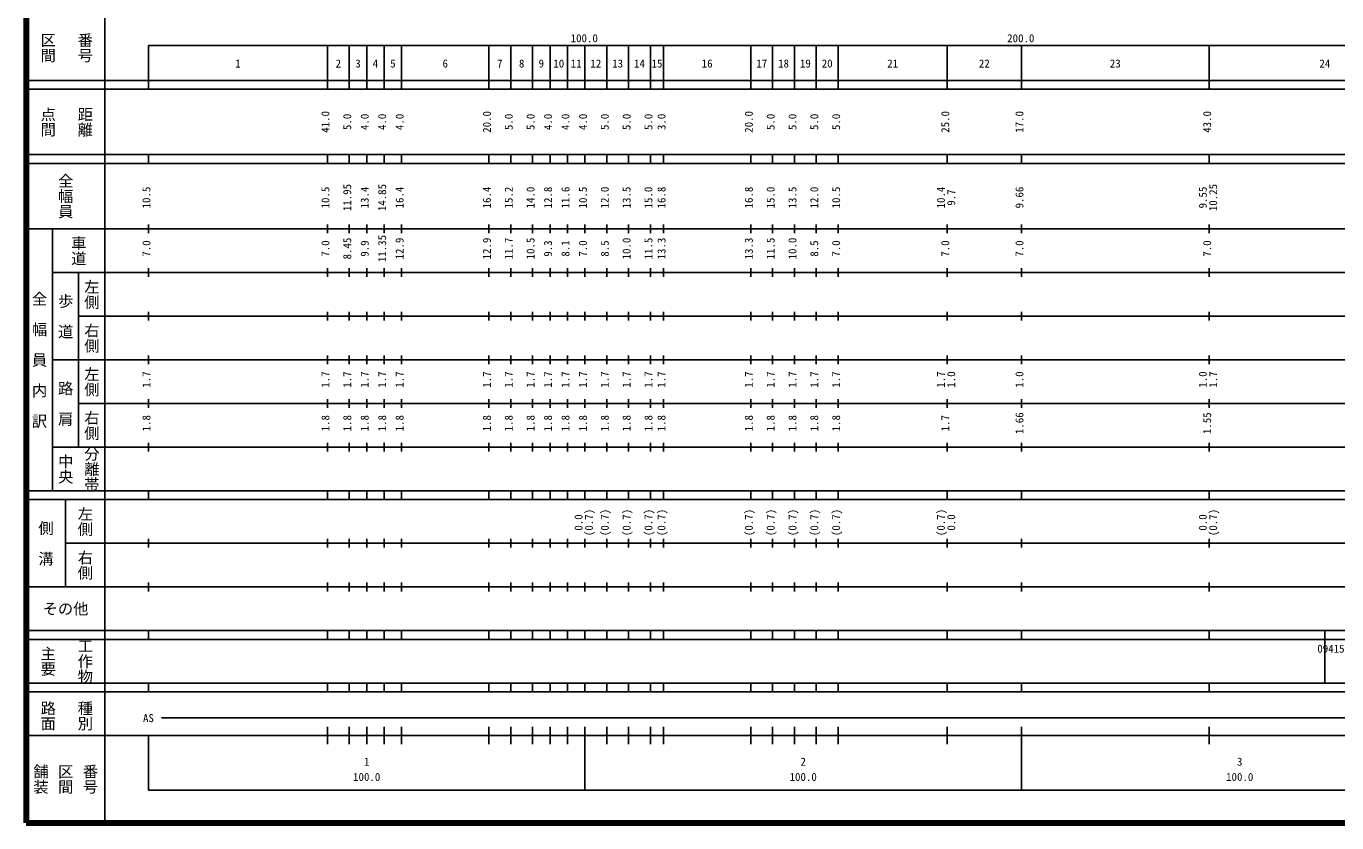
# Model space of a CAD drawing. Units: millimetres on the paper, enlarged 1000 times. Extents: x 40000 to 680000, y 20000 to 380000.
# Drawn here: x 40000 to 340239, y 20000 to 202409 of the extents above; entities that cross this region are included whole.
import ezdxf
from ezdxf.enums import TextEntityAlignment as Align

# ---------------------------------------------------------------- set-up
doc = ezdxf.new("R2010")
doc.units = ezdxf.units.MM
doc.header["$LTSCALE"] = 1000
doc.layers.add('M-TTL', color=2, linetype='Continuous', lineweight=140)
doc.layers.add('M-TTL-BAND', color=7, linetype='Continuous', lineweight=25)
doc.styles.add('@ＭＳ ゴシック', font='')
doc.styles.add('ＭＳ ゴシック', font='')
doc.styles.get('@ＭＳ ゴシック').set_extended_font_data('@MS Gothic')
doc.styles.get('ＭＳ ゴシック').set_extended_font_data('MS Gothic')

msp = doc.modelspace()

# ---------------------------------------------------------------- linework, layer by layer
at = {"layer": 'M-TTL'}
for p, q in [((40000, 380000), (40000, 20000)), ((40000, 20000), (680000, 20000))]:
    msp.add_line(p, q, dxfattribs=at)
at = {"layer": 'M-TTL-BAND'}
for p, q in [((58000, 370000), (58000, 20000)), ((68000, 198000), (579000, 198000)), ((68000, 198000), (68000, 188000)), ((109000, 188000), (109000, 198000)), ((114000, 188000), (114000, 198000)), ((118000, 188000), (118000, 198000)), ((122000, 188000), (122000, 198000)), ((126000, 188000), (126000, 198000)), ((146000, 188000), (146000, 198000)), ((151000, 188000), (151000, 198000)), ((156000, 188000), (156000, 198000)), ((160000, 188000), (160000, 198000)), ((164000, 188000), (164000, 198000)), ((168000, 188000), (168000, 198000)), ((173000, 188000), (173000, 198000)), ((178000, 188000), (178000, 198000)), ((183000, 188000), (183000, 198000)), ((186000, 188000), (186000, 198000)), ((206000, 188000), (206000, 198000)), ((211000, 188000), (211000, 198000)), ((216000, 188000), (216000, 198000)), ((221000, 188000), (221000, 198000)), ((226000, 188000), (226000, 198000)), ((251000, 188000), (251000, 198000)), ((268000, 188000), (268000, 198000)), ((311000, 188000), (311000, 198000)), ((40000, 190000), (579000, 190000)), ((40000, 188000), (579000, 188000)), ((40000, 173000), (579000, 173000)), ((68000, 171000), (68000, 173000)), ((109000, 171000), (109000, 173000)), ((114000, 171000), (114000, 173000)), ((118000, 171000), (118000, 173000)), ((122000, 171000), (122000, 173000)), ((126000, 171000), (126000, 173000)), ((146000, 171000), (146000, 173000)), ((151000, 171000), (151000, 173000)), ((156000, 171000), (156000, 173000)), ((160000, 171000), (160000, 173000)), ((164000, 171000), (164000, 173000)), ((168000, 171000), (168000, 173000)), ((173000, 171000), (173000, 173000)), ((178000, 171000), (178000, 173000)), ((183000, 171000), (183000, 173000)), ((186000, 171000), (186000, 173000)), ((206000, 171000), (206000, 173000)), ((211000, 171000), (211000, 173000)), ((216000, 171000), (216000, 173000)), ((221000, 171000), (221000, 173000)), ((226000, 171000), (226000, 173000)), ((251000, 171000), (251000, 173000)), ((268000, 171000), (268000, 173000)), ((311000, 171000), (311000, 173000)), ((40000, 171000), (579000, 171000)), ((68000, 155000), (68000, 157000)), ((109000, 155000), (109000, 157000)), ((114000, 155000), (114000, 157000)), ((118000, 155000), (118000, 157000)), ((122000, 155000), (122000, 157000)), ((126000, 155000), (126000, 157000)), ((146000, 155000), (146000, 157000)), ((151000, 155000), (151000, 157000)), ((156000, 155000), (156000, 157000)), ((160000, 155000), (160000, 157000)), ((164000, 155000), (164000, 157000)), ((168000, 155000), (168000, 157000)), ((173000, 155000), (173000, 157000)), ((178000, 155000), (178000, 157000)), ((183000, 155000), (183000, 157000)), ((186000, 155000), (186000, 157000)), ((206000, 155000), (206000, 157000)), ((211000, 155000), (211000, 157000)), ((216000, 155000), (216000, 157000)), ((221000, 155000), (221000, 157000)), ((226000, 155000), (226000, 157000)), ((251000, 155000), (251000, 157000)), ((268000, 155000), (268000, 157000)), ((311000, 155000), (311000, 157000)), ((40000, 156000), (579000, 156000)), ((46000, 96000), (46000, 156000)), ((46000, 146000), (579000, 146000)), ((52000, 146000), (52000, 106000)), ((68000, 145000), (68000, 147000)), ((109000, 145000), (109000, 147000)), ((114000, 145000), (114000, 147000)), ((118000, 145000), (118000, 147000)), ((122000, 145000), (122000, 147000)), ((126000, 145000), (126000, 147000)), ((146000, 145000), (146000, 147000)), ((151000, 145000), (151000, 147000)), ((156000, 145000), (156000, 147000)), ((160000, 145000), (160000, 147000)), ((164000, 145000), (164000, 147000)), ((168000, 145000), (168000, 147000)), ((173000, 145000), (173000, 147000)), ((178000, 145000), (178000, 147000)), ((183000, 145000), (183000, 147000)), ((186000, 145000), (186000, 147000)), ((206000, 145000), (206000, 147000)), ((211000, 145000), (211000, 147000)), ((216000, 145000), (216000, 147000)), ((221000, 145000), (221000, 147000)), ((226000, 145000), (226000, 147000)), ((251000, 145000), (251000, 147000)), ((268000, 145000), (268000, 147000)), ((311000, 145000), (311000, 147000)), ((52000, 136000), (579000, 136000)), ((68000, 135000), (68000, 137000)), ((109000, 135000), (109000, 137000)), ((114000, 135000), (114000, 137000)), ((118000, 135000), (118000, 137000)), ((122000, 135000), (122000, 137000)), ((126000, 135000), (126000, 137000)), ((146000, 135000), (146000, 137000)), ((151000, 135000), (151000, 137000)), ((156000, 135000), (156000, 137000)), ((160000, 135000), (160000, 137000)), ((164000, 135000), (164000, 137000)), ((168000, 135000), (168000, 137000)), ((173000, 135000), (173000, 137000)), ((178000, 135000), (178000, 137000)), ((183000, 135000), (183000, 137000)), ((186000, 135000), (186000, 137000)), ((206000, 135000), (206000, 137000)), ((211000, 135000), (211000, 137000)), ((216000, 135000), (216000, 137000)), ((221000, 135000), (221000, 137000)), ((226000, 135000), (226000, 137000)), ((251000, 135000), (251000, 137000)), ((268000, 135000), (268000, 137000)), ((311000, 135000), (311000, 137000)), ((68000, 125000), (68000, 127000)), ((109000, 125000), (109000, 127000)), ((114000, 125000), (114000, 127000)), ((118000, 125000), (118000, 127000)), ((122000, 125000), (122000, 127000)), ((126000, 125000), (126000, 127000)), ((146000, 125000), (146000, 127000)), ((151000, 125000), (151000, 127000)), ((156000, 125000), (156000, 127000)), ((160000, 125000), (160000, 127000)), ((164000, 125000), (164000, 127000)), ((168000, 125000), (168000, 127000)), ((173000, 125000), (173000, 127000)), ((178000, 125000), (178000, 127000)), ((183000, 125000), (183000, 127000)), ((186000, 125000), (186000, 127000)), ((206000, 125000), (206000, 127000)), ((211000, 125000), (211000, 127000)), ((216000, 125000), (216000, 127000)), ((221000, 125000), (221000, 127000)), ((226000, 125000), (226000, 127000)), ((251000, 125000), (251000, 127000)), ((268000, 125000), (268000, 127000)), ((311000, 125000), (311000, 127000)), ((46000, 126000), (579000, 126000)), ((52000, 116000), (579000, 116000)), ((68000, 115000), (68000, 117000)), ((109000, 115000), (109000, 117000)), ((114000, 115000), (114000, 117000)), ((118000, 115000), (118000, 117000)), ((122000, 115000), (122000, 117000)), ((126000, 115000), (126000, 117000)), ((146000, 115000), (146000, 117000)), ((151000, 115000), (151000, 117000)), ((156000, 115000), (156000, 117000)), ((160000, 115000), (160000, 117000)), ((164000, 115000), (164000, 117000)), ((168000, 115000), (168000, 117000)), ((173000, 115000), (173000, 117000)), ((178000, 115000), (178000, 117000)), ((183000, 115000), (183000, 117000)), ((186000, 115000), (186000, 117000)), ((206000, 115000), (206000, 117000)), ((211000, 115000), (211000, 117000)), ((216000, 115000), (216000, 117000)), ((221000, 115000), (221000, 117000)), ((226000, 115000), (226000, 117000)), ((251000, 115000), (251000, 117000)), ((268000, 115000), (268000, 117000)), ((311000, 115000), (311000, 117000)), ((46000, 106000), (579000, 106000)), ((68000, 105000), (68000, 107000)), ((109000, 105000), (109000, 107000)), ((114000, 105000), (114000, 107000)), ((118000, 105000), (118000, 107000)), ((122000, 105000), (122000, 107000)), ((126000, 105000), (126000, 107000)), ((146000, 105000), (146000, 107000)), ((151000, 105000), (151000, 107000)), ((156000, 105000), (156000, 107000)), ((160000, 105000), (160000, 107000)), ((164000, 105000), (164000, 107000)), ((168000, 105000), (168000, 107000)), ((173000, 105000), (173000, 107000)), ((178000, 105000), (178000, 107000)), ((183000, 105000), (183000, 107000)), ((186000, 105000), (186000, 107000)), ((206000, 105000), (206000, 107000)), ((211000, 105000), (211000, 107000)), ((216000, 105000), (216000, 107000)), ((221000, 105000), (221000, 107000)), ((226000, 105000), (226000, 107000)), ((251000, 105000), (251000, 107000)), ((268000, 105000), (268000, 107000)), ((311000, 105000), (311000, 107000)), ((40000, 96000), (579000, 96000)), ((40000, 94000), (579000, 94000)), ((49000, 94000), (49000, 74000)), ((68000, 94000), (68000, 96000)), ((109000, 94000), (109000, 96000)), ((114000, 94000), (114000, 96000)), ((118000, 94000), (118000, 96000)), ((122000, 94000), (122000, 96000)), ((126000, 94000), (126000, 96000)), ((146000, 94000), (146000, 96000)), ((151000, 94000), (151000, 96000)), ((156000, 94000), (156000, 96000)), ((160000, 94000), (160000, 96000)), ((164000, 94000), (164000, 96000)), ((168000, 94000), (168000, 96000)), ((173000, 94000), (173000, 96000)), ((178000, 94000), (178000, 96000)), ((183000, 94000), (183000, 96000)), ((186000, 94000), (186000, 96000)), ((206000, 94000), (206000, 96000)), ((211000, 94000), (211000, 96000)), ((216000, 94000), (216000, 96000)), ((221000, 94000), (221000, 96000)), ((226000, 94000), (226000, 96000)), ((251000, 94000), (251000, 96000)), ((268000, 94000), (268000, 96000)), ((311000, 94000), (311000, 96000)), ((68000, 83000), (68000, 85000)), ((109000, 83000), (109000, 85000)), ((114000, 83000), (114000, 85000)), ((118000, 83000), (118000, 85000)), ((122000, 83000), (122000, 85000)), ((126000, 83000), (126000, 85000)), ((146000, 83000), (146000, 85000)), ((151000, 83000), (151000, 85000)), ((156000, 83000), (156000, 85000)), ((160000, 83000), (160000, 85000)), ((164000, 83000), (164000, 85000)), ((168000, 83000), (168000, 85000)), ((173000, 83000), (173000, 85000)), ((178000, 83000), (178000, 85000)), ((183000, 83000), (183000, 85000)), ((186000, 83000), (186000, 85000)), ((206000, 83000), (206000, 85000)), ((211000, 83000), (211000, 85000)), ((216000, 83000), (216000, 85000)), ((221000, 83000), (221000, 85000)), ((226000, 83000), (226000, 85000)), ((251000, 83000), (251000, 85000)), ((268000, 83000), (268000, 85000)), ((311000, 83000), (311000, 85000)), ((49000, 84000), (579000, 84000)), ((40000, 74000), (579000, 74000)), ((68000, 73000), (68000, 75000)), ((109000, 73000), (109000, 75000)), ((114000, 73000), (114000, 75000)), ((118000, 73000), (118000, 75000)), ((122000, 73000), (122000, 75000)), ((126000, 73000), (126000, 75000)), ((146000, 73000), (146000, 75000)), ((151000, 73000), (151000, 75000)), ((156000, 73000), (156000, 75000)), ((160000, 73000), (160000, 75000)), ((164000, 73000), (164000, 75000)), ((168000, 73000), (168000, 75000)), ((173000, 73000), (173000, 75000)), ((178000, 73000), (178000, 75000)), ((183000, 73000), (183000, 75000)), ((186000, 73000), (186000, 75000)), ((206000, 73000), (206000, 75000)), ((211000, 73000), (211000, 75000)), ((216000, 73000), (216000, 75000)), ((221000, 73000), (221000, 75000)), ((226000, 73000), (226000, 75000)), ((251000, 73000), (251000, 75000)), ((268000, 73000), (268000, 75000)), ((311000, 73000), (311000, 75000)), ((40000, 64000), (579000, 64000)), ((68000, 62000), (68000, 64000)), ((109000, 62000), (109000, 64000)), ((114000, 62000), (114000, 64000)), ((118000, 62000), (118000, 64000)), ((122000, 62000), (122000, 64000)), ((126000, 62000), (126000, 64000)), ((146000, 62000), (146000, 64000)), ((151000, 62000), (151000, 64000)), ((156000, 62000), (156000, 64000)), ((160000, 62000), (160000, 64000)), ((164000, 62000), (164000, 64000)), ((168000, 62000), (168000, 64000)), ((173000, 62000), (173000, 64000)), ((178000, 62000), (178000, 64000)), ((183000, 62000), (183000, 64000)), ((186000, 62000), (186000, 64000)), ((206000, 62000), (206000, 64000)), ((211000, 62000), (211000, 64000)), ((216000, 62000), (216000, 64000)), ((221000, 62000), (221000, 64000)), ((226000, 62000), (226000, 64000)), ((251000, 62000), (251000, 64000)), ((268000, 62000), (268000, 64000)), ((311000, 62000), (311000, 64000)), ((337496, 62000), (337496, 64000)), ((40000, 62000), (579000, 62000)), ((337496, 52000), (337496, 62000)), ((40000, 52000), (579000, 52000)), ((68000, 50000), (68000, 52000)), ((109000, 50000), (109000, 52000)), ((114000, 50000), (114000, 52000)), ((118000, 50000), (118000, 52000)), ((122000, 50000), (122000, 52000)), ((126000, 50000), (126000, 52000)), ((146000, 50000), (146000, 52000)), ((151000, 50000), (151000, 52000)), ((156000, 50000), (156000, 52000)), ((160000, 50000), (160000, 52000)), ((164000, 50000), (164000, 52000)), ((168000, 50000), (168000, 52000)), ((173000, 50000), (173000, 52000)), ((178000, 50000), (178000, 52000)), ((183000, 50000), (183000, 52000)), ((186000, 50000), (186000, 52000)), ((206000, 50000), (206000, 52000)), ((211000, 50000), (211000, 52000)), ((216000, 50000), (216000, 52000)), ((221000, 50000), (221000, 52000)), ((226000, 50000), (226000, 52000)), ((251000, 50000), (251000, 52000)), ((268000, 50000), (268000, 52000)), ((311000, 50000), (311000, 52000)), ((40000, 50000), (579000, 50000)), ((71000, 44000), (565000, 44000)), ((40000, 40000), (579000, 40000)), ((68000, 40000), (68000, 27500)), ((109000, 38000), (109000, 42000)), ((114000, 38000), (114000, 42000)), ((118000, 38000), (118000, 42000)), ((122000, 38000), (122000, 42000)), ((126000, 38000), (126000, 42000)), ((146000, 38000), (146000, 42000)), ((151000, 38000), (151000, 42000)), ((156000, 38000), (156000, 42000)), ((160000, 38000), (160000, 42000)), ((164000, 38000), (164000, 42000)), ((168000, 27500), (168000, 42000)), ((173000, 38000), (173000, 42000)), ((178000, 38000), (178000, 42000)), ((183000, 38000), (183000, 42000)), ((186000, 38000), (186000, 42000)), ((206000, 38000), (206000, 42000)), ((211000, 38000), (211000, 42000)), ((216000, 38000), (216000, 42000)), ((221000, 38000), (221000, 42000)), ((226000, 38000), (226000, 42000)), ((251000, 38000), (251000, 42000)), ((268000, 27500), (268000, 42000)), ((311000, 38000), (311000, 42000)), ((68000, 27500), (579000, 27500))]:
    msp.add_line(p, q, dxfattribs=at)

# ---------------------------------------------------------------- texts
at = {"layer": 'M-TTL-BAND', "style": '@ＭＳ ゴシック'}
for s, p in [('区間', (45000, 197500)), ('番号', (53500, 197500)), ('点間', (45000, 180500)), ('距離', (53500, 180500)), ('全幅員', (49000, 163500)), ('車道', (52000, 151000)), ('左側', (55000, 141000)), ('全\u3000幅\u3000員\u3000内\u3000訳', (43000, 126000)), ('歩\u3000道', (49000, 136000)), ('右側', (55000, 131000)), ('左側', (55000, 121000)), ('路\u3000肩', (49000, 116000)), ('右側', (55000, 111000)), ('分離帯', (55000, 101000)), ('中央', (49000, 101000)), ('左側', (53500, 89000)), ('側\u3000溝', (44500, 84000)), ('右側', (53500, 79000)), ('主要', (45000, 57000)), ('工作物', (53500, 57000)), ('路面', (45000, 44500)), ('種別', (53500, 44500)), ('舗装', (43333, 30000)), ('区間', (49000, 30000)), ('番号', (54667, 30000))]:
    msp.add_text(s, height=2566, rotation=270, dxfattribs=at).set_placement(p, align=Align.MIDDLE_CENTER)
at = {"layer": 'M-TTL-BAND', "style": 'ＭＳ ゴシック'}
for s, p in [('100.0', (167844, 198195)), ('200.0', (267844, 198195)), ('1', (88500, 192405)), ('2', (111500, 192405)), ('3', (116000, 192405)), ('4', (120000, 192405)), ('5', (124000, 192405)), ('6', (136000, 192405)), ('7', (148500, 192405)), ('8', (153500, 192405)), ('9', (158000, 192405)), ('10', (162000, 192405)), ('11', (166000, 192405)), ('12', (170500, 192405)), ('13', (175500, 192405)), ('14', (180500, 192405)), ('15', (184500, 192405)), ('16', (196000, 192405)), ('17', (208500, 192405)), ('18', (213500, 192405)), ('19', (218500, 192405)), ('20', (223500, 192405)), ('21', (238500, 192405)), ('22', (259500, 192405)), ('23', (289500, 192405)), ('24', (337500, 192405)), ('AS', (68000, 42500)), ('1', (118000, 32523)), ('2', (218000, 32523)), ('3', (318000, 32523)), ('100.0', (118000, 29033)), ('100.0', (218000, 29033)), ('100.0', (318000, 29033))]:
    msp.add_text(s, height=1833, dxfattribs=at).set_placement(p, align=Align.BOTTOM_CENTER)
for s, p in [('41.0', (110000, 180500)), ('5.0', (115000, 180500)), ('4.0', (119000, 180500)), ('4.0', (123000, 180500)), ('4.0', (127000, 180500)), ('20.0', (147000, 180500)), ('5.0', (152000, 180500)), ('5.0', (157000, 180500)), ('4.0', (161000, 180500)), ('4.0', (165000, 180500)), ('4.0', (169000, 180500)), ('5.0', (174000, 180500)), ('5.0', (179000, 180500)), ('5.0', (184000, 180500)), ('3.0', (187000, 180500)), ('20.0', (207000, 180500)), ('5.0', (212000, 180500)), ('5.0', (217000, 180500)), ('5.0', (222000, 180500)), ('5.0', (227000, 180500)), ('25.0', (252000, 180500)), ('17.0', (269000, 180500)), ('43.0', (312000, 180500)), ('10.5', (69000, 163174)), ('10.5', (110000, 163174)), ('11.95', (115000, 163174)), ('13.4', (119000, 163174)), ('14.85', (123000, 163174)), ('16.4', (127000, 163174)), ('16.4', (147000, 163174)), ('15.2', (152000, 163174)), ('14.0', (157000, 163174)), ('12.8', (161000, 163174)), ('11.6', (165000, 163174)), ('10.5', (169000, 163174)), ('12.0', (174000, 163174)), ('13.5', (179000, 163174)), ('15.0', (184000, 163174)), ('16.8', (187000, 163174)), ('16.8', (207000, 163174)), ('15.0', (212000, 163174)), ('13.5', (217000, 163174)), ('12.0', (222000, 163174)), ('10.5', (227000, 163174)), ('10.4', (251000, 163174)), ('9.66', (269000, 163174)), ('9.55', (311000, 163174)), ('10.25', (313370, 163174)), ('9.7', (253370, 163174)), ('7.0', (69000, 151500)), ('7.0', (110000, 151500)), ('8.45', (115000, 151500)), ('9.9', (119000, 151500)), ('11.35', (123000, 151500)), ('12.9', (127000, 151500)), ('12.9', (147000, 151500)), ('11.7', (152000, 151500)), ('10.5', (157000, 151500)), ('9.3', (161000, 151500)), ('8.1', (165000, 151500)), ('7.0', (169000, 151500)), ('8.5', (174000, 151500)), ('10.0', (179000, 151500)), ('11.5', (184000, 151500)), ('13.3', (187000, 151500)), ('13.3', (207000, 151500)), ('11.5', (212000, 151500)), ('10.0', (217000, 151500)), ('8.5', (222000, 151500)), ('7.0', (227000, 151500)), ('7.0', (252000, 151500)), ('7.0', (269000, 151500)), ('7.0', (312000, 151500)), ('1.7', (69000, 121500)), ('1.7', (110000, 121500)), ('1.7', (115000, 121500)), ('1.7', (119000, 121500)), ('1.7', (123000, 121500)), ('1.7', (127000, 121500)), ('1.7', (147000, 121500)), ('1.7', (152000, 121500)), ('1.7', (157000, 121500)), ('1.7', (161000, 121500)), ('1.7', (165000, 121500)), ('1.7', (169000, 121500)), ('1.7', (174000, 121500)), ('1.7', (179000, 121500)), ('1.7', (184000, 121500)), ('1.7', (187000, 121500)), ('1.7', (207000, 121500)), ('1.7', (212000, 121500)), ('1.7', (217000, 121500)), ('1.7', (222000, 121500)), ('1.7', (227000, 121500)), ('1.7', (251000, 121500)), ('1.0', (253370, 121500)), ('1.0', (269000, 121500)), ('1.0', (311000, 121500)), ('1.7', (313370, 121500)), ('1.8', (69000, 111500)), ('1.8', (110000, 111500)), ('1.8', (115000, 111500)), ('1.8', (119000, 111500)), ('1.8', (123000, 111500)), ('1.8', (127000, 111500)), ('1.8', (147000, 111500)), ('1.8', (152000, 111500)), ('1.8', (157000, 111500)), ('1.8', (161000, 111500)), ('1.8', (165000, 111500)), ('1.8', (169000, 111500)), ('1.8', (174000, 111500)), ('1.8', (179000, 111500)), ('1.8', (184000, 111500)), ('1.8', (187000, 111500)), ('1.8', (207000, 111500)), ('1.8', (212000, 111500)), ('1.8', (217000, 111500)), ('1.8', (222000, 111500)), ('1.8', (227000, 111500)), ('1.7', (252000, 111500)), ('1.66', (269000, 111500)), ('1.55', (312000, 111500)), ('0.0', (168000, 88764)), ('(0.7)', (170370, 88764)), ('(0.7)', (174000, 88764)), ('(0.7)', (179000, 88764)), ('(0.7)', (184000, 88764)), ('(0.7)', (187000, 88764)), ('(0.7)', (207000, 88764)), ('(0.7)', (212000, 88764)), ('(0.7)', (217000, 88764)), ('(0.7)', (222000, 88764)), ('(0.7)', (227000, 88764)), ('(0.7)', (251000, 88764)), ('0.0', (253370, 88764)), ('0.0', (311000, 88764)), ('(0.7)', (313370, 88764))]:
    msp.add_text(s, height=1833, rotation=90, dxfattribs=at).set_placement(p, align=Align.BOTTOM_CENTER)
msp.add_text('その他', height=2566, dxfattribs=at).set_placement((49000, 69000), align=Align.MIDDLE_CENTER)
msp.add_text('09415', height=1833, dxfattribs=at).set_placement((335781, 58405), align=Align.BOTTOM_LEFT)

doc.saveas('drawing.dxf')
